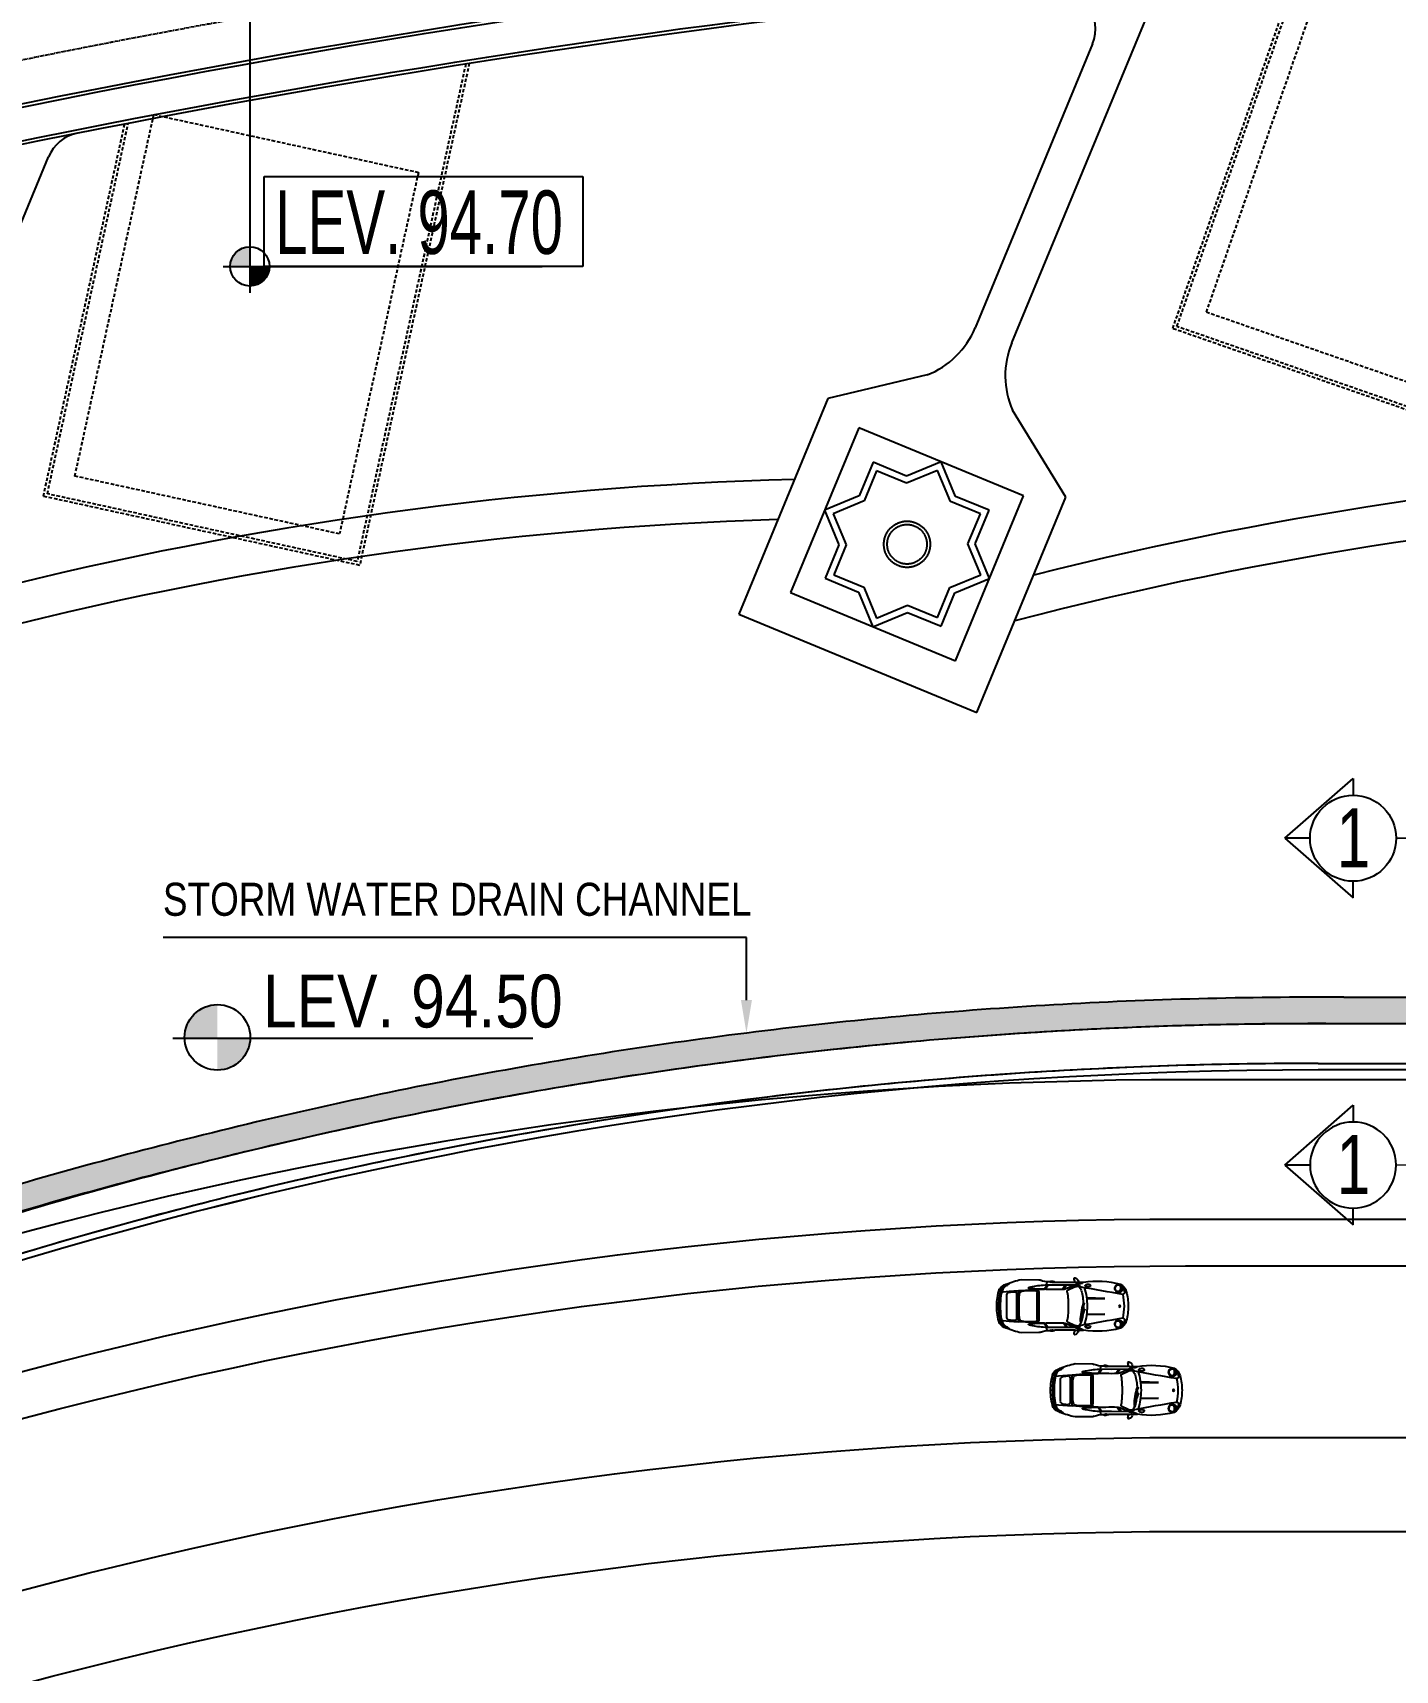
# Model space of a CAD drawing. Header units: feet. Extents: x 50754 to 76410, y 49660 to 67674.
# Drawn here: x 57119 to 59594, y 54249 to 57223 of the extents above; entities that cross this region are included whole.
import ezdxf
from ezdxf.enums import TextEntityAlignment as Align

# ---------------------------------------------------------------- set-up
doc = ezdxf.new("R2010")
doc.units = ezdxf.units.FT
for name, pattern in [('Amconstr', [9999, 9999, 0]), ('CENTER', [2, 1.25, -0.25, 0.25, -0.25]), ('CENTER2', [28.575, 19.05, -3.175, 3.175, -3.175]), ('HIDDEN', [9.525, 6.35, -3.175])]:
    doc.linetypes.add(name, pattern=pattern)
for name, color, linetype in [('06--LINE-2', 2, 'Continuous'), ('A-TYP-SEC-MARK', 5, 'Continuous'), ('afaq', 6, 'Continuous'), ('CAR', 253, 'Continuous'), ('CARS', 2, 'Continuous'), ('CKS_PROPERTY LINE', 5, 'Continuous'), ('coches', 7, 'Continuous'), ('FOOTPATH', 1, 'Continuous'), ('MS GATE', 1, 'Continuous'), ('Plot Boundary', 1, 'Continuous'), ('PLOT LINE', 3, 'Continuous'), ('ROAD CL', 251, 'CENTER'), ('roads & footpath', 161, 'Continuous'), ('STORM WATER DRAIN CHANNEL', 3, 'Continuous'), ('TITLE', 3, 'Continuous'), ('WALKING TRACK', 8, 'Continuous'), ('WALL HATCH EXIST', 253, 'Continuous')]:
    doc.layers.add(name, color=color, linetype=linetype)
doc.styles.add('ARC_IMP 001 1_1', font='ARIALN.TTF', dxfattribs={"height": 0.078125})
doc.styles.add('ARIAL', font='arial.ttf')
doc.styles.add('SEC-MARK', font='swisscl.ttf')

# ---------------------------------------------------------------- blocks, each defined once
blk = doc.blocks.new('A$C6C2F1E0A')
at = {"layer": 'coches', "color": 0, "linetype": 'ByBlock', "lineweight": -3}
for p, q in [((1.92, 0.537), (1.757, 0.611)), ((2.091, 0.539), (1.994, 0.688)), ((2.122, 0.538), (2.026, 0.688)), ((2.681, 0.543), (2.584, 0.687)), ((2.712, 0.544), (2.615, 0.688)), ((3.04, 0.536), (2.706, 0.544)), ((3.454, 0.86), (2.883, 0.85)), ((3.313, 0.518), (3.04, 0.536)), ((0.757, 0.253), (1.346, 0.273)), ((1.343, 0.253), (0.757, 0.253)), ((2.881, 0.452), (2.881, 0)), ((2.881, 0), (2.881, -0.452)), ((3.349, 0.5), (2.924, 0.505)), ((2.936, 0), (2.936, 0.432)), ((2.936, -0.432), (2.936, 0)), ((3.542, 0.504), (3.313, 0.518)), ((3.521, 0), (3.521, 0.274)), ((3.521, -0.274), (3.521, 0)), ((3.843, 0.479), (3.542, 0.504)), ((3.61, 0.411), (3.61, 0)), ((3.61, 0), (3.61, -0.411)), ((3.749, 0.461), (3.67, 0.463)), ((4.128, 0.453), (3.843, 0.479)), ((3.92, 0), (3.92, 0.366)), ((3.92, -0.366), (3.92, 0)), ((0.757, -0.253), (1.346, -0.273)), ((1.343, -0.253), (0.757, -0.253)), ((2.924, -0.505), (3.349, -0.5)), ((3.04, -0.536), (3.313, -0.518)), ((3.313, -0.518), (3.542, -0.504)), ((3.843, -0.479), (3.542, -0.504)), ((3.67, -0.463), (3.749, -0.461)), ((4.128, -0.453), (3.843, -0.479)), ((1.987, -0.566), (1.698, -0.692)), ((1.698, -0.692), (2.276, -0.685)), ((1.709, -0.777), (2.365, -0.777)), ((1.757, -0.611), (1.92, -0.537)), ((2.056, -0.544), (1.963, -0.689)), ((2.091, -0.539), (1.994, -0.688)), ((2.276, -0.685), (2.625, -0.688)), ((2.681, -0.543), (2.584, -0.687)), ((2.712, -0.544), (2.615, -0.688)), ((2.706, -0.544), (3.04, -0.536)), ((2.883, -0.85), (3.454, -0.86))]:
    blk.add_line(p, q, dxfattribs=at)
for points in [[(2.421, 0.773, -0.024995), (2.365, 0.777), (1.709, 0.777, -0.093665), (1.597, 0.777, -0.044974), (1.441, 0.773, 0.242846), (1.54, 0.724, -0.066443), (1.673, 0.708, 0.284222), (1.698, 0.692)], [(2.615, 0.688), (2.276, 0.685), (1.698, 0.692), (1.987, 0.566, 0.071916), (2.091, 0.539, 0.014486), (2.828, 0.548, 0.015753), (3.209, 0.571, 0.648), (3.202, 0.608, 0.010841), (3.087, 0.633, 0.038718), (2.625, 0.688, 0.192613), (2.609, 0.783)]]:
    blk.add_lwpolyline(points, format="xyb", dxfattribs=at)
blk.add_lwpolyline([(2.625, 0.688), (2.615, 0.688)], dxfattribs=at)
blk.add_circle((0.275, -0.002), 0.0266, dxfattribs=at)
for centre, radius, start, end in [((0.43, 0.38), 0.377, 117.9341, 165.8561), ((0.798, 0.253), 0.713, 139.8356, 163.0263), ((-7.49, 47.784), 48.02, 279.1905, 280.8179), ((0.344, 0.55), 0.151, 151.6532, 191.6286), ((0.431, 0.503), 0.25, 127.028, 151.6532), ((0.468, 0.589), 0.219, 164.1178, 200.1268), ((0.989, -2.032), 2.841, 80.8502, 105.0021), ((0.311, 0.634), 0.0561, 99.1163, 164.1178), ((0.321, 0.604), 0.106, 37.9901, 112.4095), ((0.318, 0.591), 0.0991, 44.3179, 99.1163), ((0.279, 0.587), 0.141, 318.9552, 356.0625), ((0.311, 0.585), 0.109, 356.0625, 44.3179), ((0.29, 0.58), 0.146, 327.3729, 37.9901), ((1.275, 0.654), 0.0587, 88.9813, 160.0291), ((1.261, 0.666), 0.0421, 169.1057, 256.3949), ((1.289, 0.781), 0.161, 256.3949, 281.2917), ((1.296, 0.404), 0.309, 80.0244, 93.711), ((1.27, 0.909), 0.29, 279.8631, 292.3211), ((3.487, -0.031), 2.163, 163.0913, 179.1793), ((1.322, 0.639), 0.0745, 24.0009, 68.7529), ((1.37, 0.66), 0.0224, 299.1034, 22.9832), ((1.792, 0.418), 0.288, 130.3021, 163.3105), ((1.697, 0.449), 0.243, 89.731, 135.9605), ((1.775, 0.75), 0.18, 109.8569, 171.1321), ((1.648, 0.433), 0.209, 58.5386, 101.741), ((1.474, 0.914), 0.272, 329.8315, 356.1352), ((1.722, 0.897), 0.023, 356.1352, 109.8569), ((1.901, 0.472), 0.0678, 345.774, 73.1452), ((2.481, 0.583), 0.227, 85.3914, 120.853), ((2.461, 0.726), 0.0619, 53.34, 130.5245), ((2.458, 0.82), 0.06, 231.9068, 311.9577), ((2.44, 1.337), 0.564, 275.8996, 280.6987), ((2.494, 0.747), 0.0622, 34.5743, 84.6458), ((2.566, 1.444), 0.662, 268.1893, 293.5908), ((2.898, 0.684), 0.167, 95.1224, 113.5908), ((2.655, -2.645), 3.595, 69.1236, 77.1575), ((3.957, 0.792), 0.128, 198.9069, 239.4435), ((3.768, 0.377), 0.329, 38.5491, 67.8682), ((3.738, 0.367), 0.399, 12.4252, 60.1974), ((3.794, 0.28), 0.456, 36.82, 71.8248), ((3.361, 0.253), 0.741, 5.9587, 26.3467), ((2.341, -0.011), 1.904, 0.3429, 17.2682), ((2.143, -0.052), 2.144, 165.8561, 178.6137), ((2.143, 0.052), 2.144, 181.3863, 194.1439), ((0.176, 0.443), 0.0622, 163.0263, 273.4503), ((1.989, -0.017), 1.853, 167.5836, 179.4615), ((1.989, 0.017), 1.853, 180.5385, 192.4164), ((0.267, 0.534), 0.0721, 191.6286, 237.7927), ((0.308, 0.599), 0.15, 237.7927, 290.4863), ((0.33, 0.542), 0.0734, 202.5631, 318.9552), ((0.323, 0.558), 0.106, 290.4863, 327.3729), ((3.487, 0.031), 2.163, 180.8207, 196.9087), ((1.433, 0.081), 0.0143, 16.9212, 209.452), ((-1.123, -0.69), 2.655, 8.2627, 16.7299), ((-0.612, -0.541), 2.152, 1.6045, 16.9212), ((3.06, 0.037), 1.612, 163.3105, 178.5788), ((5.525, -0.023), 3.591, 172.3421, 179.6342), ((5.525, 0.023), 3.591, 180.3658, 187.6579), ((2.931, 0.455), 0.05, 98.3498, 183.3387), ((3.016, 0.434), 0.0806, 119.4221, 181.6531), ((3.333, 0.156), 0.345, 69.3284, 87.2077), ((3.43, 0.414), 0.069, 24.9469, 69.3284), ((3.074, 0.285), 0.447, 358.5563, 20.6788), ((-3.919, 0.054), 7.474, 359.5886, 3.4511), ((-3.919, -0.054), 7.474, 356.5489, 0.4114), ((3.666, 0.406), 0.0564, 86.7926, 175.4907), ((3.688, -0.272), 0.736, 77.7157, 85.2325), ((3.823, 0.352), 0.0977, 8.5929, 77.7157), ((1.869, 0.021), 2.251, 359.4726, 7.8972), ((1.869, -0.021), 2.251, 352.1028, 0.5274), ((1.787, -0.026), 2.389, 0.6326, 11.5834), ((1.787, 0.026), 2.389, 348.4166, 359.3674), ((2.341, 0.011), 1.904, 342.7318, 359.6571), ((0.43, -0.38), 0.377, 194.1439, 242.0659), ((0.176, -0.443), 0.0622, 86.5497, 196.9737), ((0.798, -0.253), 0.713, 196.9737, 220.1644), ((-7.49, -47.784), 48.02, 79.1821, 80.8095), ((0.344, -0.55), 0.151, 168.3714, 208.3468), ((0.267, -0.534), 0.0721, 122.2073, 168.3714), ((0.308, -0.599), 0.15, 69.5137, 122.2073), ((0.468, -0.589), 0.219, 159.8732, 195.8822), ((0.33, -0.542), 0.0734, 41.0448, 157.4369), ((0.323, -0.558), 0.106, 32.6271, 69.5137), ((0.279, -0.587), 0.141, 3.9375, 41.0448), ((0.29, -0.58), 0.146, 322.0099, 32.6271), ((1.414, -0.114), 0.0107, 20.4589, 234.6463), ((-0.748, -0.97), 2.316, 12.8462, 21.4384), ((-0.869, -0.966), 2.447, 10.4806, 20.4589), ((3.06, -0.037), 1.612, 179.6179, 185.9686), ((3.06, -0.037), 1.612, 189.5681, 196.6895), ((3.272, -0.052), 1.786, 188.2627, 193.8902), ((1.717, -0.407), 0.212, 192.8462, 212.2634), ((1.792, -0.418), 0.288, 196.6895, 229.6979), ((1.901, -0.472), 0.0678, 286.8548, 14.226), ((2.931, -0.455), 0.05, 176.6613, 261.6502), ((3.016, -0.434), 0.0806, 178.3469, 240.5779), ((3.333, -0.156), 0.345, 272.7923, 290.6716), ((3.43, -0.414), 0.069, 290.6716, 335.0531), ((3.074, -0.285), 0.447, 339.3212, 1.4437), ((3.666, -0.406), 0.0564, 184.5093, 273.2074), ((3.688, 0.272), 0.736, 274.7675, 282.2843), ((3.823, -0.352), 0.0977, 282.2843, 351.4071), ((3.738, -0.367), 0.399, 299.8026, 347.5748), ((3.361, -0.253), 0.741, 333.6533, 354.0413), ((0.431, -0.503), 0.25, 208.3468, 232.972), ((0.989, 2.032), 2.841, 254.9979, 279.1498), ((0.311, -0.634), 0.0561, 195.8822, 260.8837), ((0.321, -0.604), 0.106, 247.5905, 322.0099), ((0.318, -0.591), 0.0991, 260.8837, 315.6821), ((0.311, -0.585), 0.109, 315.6821, 3.9375), ((1.261, -0.666), 0.0421, 103.6051, 190.8943), ((1.275, -0.654), 0.0587, 199.9709, 271.0187), ((1.289, -0.781), 0.161, 78.7083, 103.6051), ((1.296, -0.404), 0.309, 266.289, 279.9756), ((1.27, -0.909), 0.29, 67.6789, 80.1369), ((1.322, -0.639), 0.0745, 291.2471, 335.9991), ((1.37, -0.66), 0.0224, 337.0168, 60.8966), ((1.538, -0.845), 0.121, 89.0984, 143.6975), ((1.497, -1.646), 0.874, 83.421, 93.7212), ((1.697, -0.449), 0.243, 224.0395, 270.269), ((1.546, -0.219), 0.505, 269.2761, 284.4814), ((1.653, -1.072), 0.3, 79.298, 100.702), ((1.775, -0.75), 0.18, 188.8679, 250.1431), ((1.648, -0.433), 0.209, 258.259, 301.4614), ((1.699, -0.721), 0.0287, 90.59, 154.0552), ((1.474, -0.914), 0.272, 3.8648, 30.1685), ((1.722, -0.897), 0.023, 250.1431, 3.8648), ((2.134, -0.914), 0.377, 96.5342, 112.9878), ((2.291, -13.256), 12.719, 87.5803, 90.8999), ((2.44, -1.337), 0.564, 91.9386, 97.6657), ((2.481, -0.583), 0.227, 239.147, 274.6086), ((2.458, -0.82), 0.06, 48.0423, 128.0932), ((2.461, -0.726), 0.0619, 229.4755, 306.66), ((2.44, -1.337), 0.564, 79.3013, 84.1004), ((2.494, -0.747), 0.0622, 275.3542, 325.4257), ((2.566, -1.444), 0.662, 66.4092, 91.8107), ((2.498, -0.715), 0.13, 328.6574, 12.267), ((2.506, 2.319), 3.009, 272.2624, 281.1315), ((2.664, -6.601), 6.055, 84.8428, 88.4528), ((2.898, -0.684), 0.167, 246.4092, 264.8776), ((2.566, 2.016), 2.7, 281.1315, 283.6161), ((3.197, -0.588), 0.021, 283.6161, 55.3891), ((2.655, 2.645), 3.595, 282.8425, 290.8764), ((3.957, -0.792), 0.128, 120.5565, 161.0931), ((3.768, -0.377), 0.329, 292.1318, 321.4509), ((3.794, -0.28), 0.456, 288.1752, 323.18)]:
    blk.add_arc(centre, radius, start, end, dxfattribs=at)
blk = doc.blocks.new('S PARK')
at = {"layer": 'CAR', "xscale": 942.2849746202844, "yscale": 942.2849746202844, "zscale": 942.2849746202844, "rotation": 90}
blk.add_blockref('A$C6C2F1E0A', (0, 491.622), dxfattribs=at)
blk = doc.blocks.new('admin enlclave road')
at = {"layer": 'CKS_PROPERTY LINE', "color": 253}
blk.add_line((44902.009, -5335.39), (44591.253, -5378.101), dxfattribs=at)
at = {"layer": 'CKS_PROPERTY LINE', "color": 253, "lineweight": -3}
for points in [[(44503.351, -5420.285, -0.126728), (44591.997, -5383.981), (44858.55, -5347.345)], [(44503.534, -5422.333, -0.126876), (44592.269, -5385.962), (44858.727, -5349.339)], [(44504.2, -5429.811, -0.127418), (44593.263, -5393.194), (44859.376, -5356.619)], [(44504.565, -5433.908, -0.127716), (44593.808, -5397.157), (44859.731, -5360.608)]]:
    blk.add_lwpolyline(points, format="xyb", dxfattribs=at)
at = {"layer": 'CKS_PROPERTY LINE', "color": 253}
blk.add_arc((44617.396, -5568.313), 192, 97.82585, 126.62099, dxfattribs=at)
at = {"layer": 'CARS', "color": 253, "xscale": -0.0014, "yscale": 0.0014, "zscale": 0.0014, "rotation": 97.82584931717199}
for p in [(44590.764, -5387.895, 104), (44593.521, -5391.131, 104)]:
    blk.add_blockref('S PARK', p, dxfattribs=at)
blk = doc.blocks.new('SEC-MARK')
at = {"layer": 'A-TYP-SEC-MARK', "color": 2, "linetype": 'Continuous'}
for p, q in [((0, 0.4881), (-0.201, 0.259)), ((0, 0.4881), (0.201, 0.259)), ((0, 0.4037), (0, 0.4881)), ((-0.201, 0.259), (-0.1447, 0.259)), ((0.201, 0.259), (0.1447, 0.259))]:
    blk.add_line(p, q, dxfattribs=at)
at = {"layer": 'A-TYP-SEC-MARK', "color": 2, "linetype": 'Continuous', "const_width": 0.005}
blk.add_lwpolyline([(0, 0.1142), (0, 0), (-0.2002, 0)], dxfattribs=at)
at = {"layer": 'A-TYP-SEC-MARK', "color": 2, "linetype": 'Continuous'}
blk.add_circle((0, 0.259), 0.1447, dxfattribs=at)
at = {"layer": 'A-TYP-SEC-MARK', "color": 2, "linetype": 'Continuous', "style": 'SEC-MARK'}
blk.add_attdef('A', text='', height=0.1992, dxfattribs=at).set_placement((0.0013, 0.2579), align=Align.MIDDLE_CENTER)

msp = doc.modelspace()

# ---------------------------------------------------------------- hatches: boundary and pattern name
at = {"linetype": 'Amconstr', "lineweight": 25, "ltscale": 10}
h = msp.add_hatch(dxfattribs=at)
h.set_pattern_fill('HONEY', color=2, scale=10)
h.set_pattern_definition([(0, (-2543.174, 61815.564), (47.625, 27.496306), [31.75, -63.5]), (120, (-2543.174, 61815.564), (-47.625, 27.496307), [31.75, -63.5]), (60, (-2543.174, 61815.564), (1e-07, 54.992613), [-63.5, 31.75])])
edge = h.paths.add_edge_path()
edge.add_line((55562.20452, 54451.62118), (55539.15506, 54493.72588))
edge.add_arc((59324.71309, 47478.64441), 7971.31217, 103.873445702, 118.352691246, ccw=False)
edge.add_arc((59455.30565, 47139.16752), 8332.32258, 89.686897527, 104.185520703, ccw=False)
edge.add_line((59500.83881, 55471.36568), (62782.29977, 55471.3609))
edge.add_line((62782.29977, 55471.3609), (66014.81952, 55471.35611))
edge.add_line((66014.81952, 55471.35611), (66014.81945, 55423.35611))
edge.add_line((66014.81945, 55423.35611), (62782.2997, 55423.3609))
edge.add_line((62782.2997, 55423.3609), (59500.70743, 55423.36568))
edge.add_arc((59455.30565, 47139.16752), 8284.32258, 89.685992007, 104.186424858)
edge.add_arc((59324.71309, 47478.64441), 7923.31217, 103.872500475, 118.350601101)
at = {"layer": 'WALL HATCH EXIST', "linetype": 'ByBlock'}
h = msp.add_hatch(color=253, dxfattribs=at)
h.dxf.hatch_style = 1
h.paths.add_polyline_path([(57513.44483, 56798.15028), (57513.44483, 56834.36216, 0.4142135624), (57477.74292, 56798.66025, 0.0035712008), (57477.74657, 56798.15028)])
h.paths.add_polyline_path([(57549.1431, 56798.15028), (57513.44483, 56798.15028), (57513.44483, 56762.95835, 0.4100358202)])
h = msp.add_hatch(color=253, dxfattribs=at)
h.dxf.hatch_style = 1
h.paths.add_polyline_path([(57513.44483, 56762.95835, 0.4100358202), (57549.1431, 56798.15028), (57513.44483, 56798.15028)])
h = msp.add_hatch(color=253, dxfattribs=at)
h.dxf.hatch_style = 1
h.paths.add_polyline_path([(57454.5495, 55458.05212, 0.4142135624), (57395.04632, 55398.54894, 0.0035712008), (57395.05239, 55397.69899), (57454.5495, 55397.69899)])
h = msp.add_hatch(color=253, dxfattribs=at)
h.dxf.hatch_style = 1
h.paths.add_polyline_path([(57454.5495, 55339.04577, 0.4100358202), (57514.0466, 55397.69899), (57454.5495, 55397.69899)])

# ---------------------------------------------------------------- linework, layer by layer
at = {"color": 253, "linetype": 'Continuous', "lineweight": 9}
for points in [[(57513.44483, 56846.59792), (57513.44483, 56750.72258), (57513.44483, 56750.72258)], [(57373.80342, 55396.84903), (58027.62034, 55396.84903), (58027.62034, 55396.84903)]]:
    msp.add_lwpolyline(points, dxfattribs=at)
at = {"color": 8, "linetype": 'Amconstr', "lineweight": 25, "ltscale": 10}
msp.add_solid([(58425.46718, 55466.35175), (58415.46709, 55406.35176), (58405.46718, 55466.35178)], dxfattribs=at)
at = {"layer": '06--LINE-2', "color": 253, "linetype": 'Amconstr', "lineweight": 25}
for p, q in [((58619.46938, 56505.62195), (58495.58374, 56206.24201)), ((58918.84932, 56381.73631), (58619.46938, 56505.62195)), ((58794.96368, 56082.35637), (58918.84932, 56381.73631)), ((58495.58374, 56206.24201), (58794.96368, 56082.35637))]:
    msp.add_line(p, q, dxfattribs=at)
at = {"layer": 'afaq', "color": 6, "linetype": 'Amconstr', "lineweight": 25, "ltscale": 10}
msp.add_lwpolyline([(58415.46718, 55466.35176), (58415.46735, 55579.87565), (57355.73545, 55579.87715)], dxfattribs=at)
at = {"layer": 'CKS_PROPERTY LINE', "color": 253}
msp.add_arc((59453.77262, 47147.36387), 8192, 90, 118.79514458, dxfattribs=at)
at = {"layer": 'FOOTPATH', "color": 253, "linetype": 'HIDDEN'}
for p, q in [((59189.89835, 56685.67966), (59417.14766, 57339.44638)), ((59197.53571, 56689.37706), (59423.66237, 57339.91409)), ((57905.62266, 57166.14841), (57708.3909, 56262.80566)), ((57911.9828, 57167.15053), (57712.97294, 56255.66389)), ((57138.50606, 56381.09038), (57286.14599, 57057.29717)), ((57145.64783, 56385.67243), (57292.5584, 57058.53866)), ((59745.30142, 56492.62156), (59189.89835, 56685.67966)), ((59741.60403, 56500.25892), (59197.53571, 56689.37706)), ((57712.97294, 56255.66389), (57138.50606, 56381.09038)), ((57708.3909, 56262.80566), (57145.64783, 56385.67243))]:
    msp.add_line(p, q, dxfattribs=at)
at = {"layer": 'FOOTPATH', "color": 253}
for p, q in [((58897.4238, 56659.48948), (59153.98523, 57279.49146)), ((59044.25354, 57202.61843), (58830.89493, 56687.01962)), ((56995.67969, 56629.87677), (57147.73951, 56997.34195)), ((58743.64685, 56601.41456), (58563.49185, 56558.65028)), ((58563.49185, 56558.65028), (58401.52472, 56167.24328)), ((58995.92954, 56379.70436), (58898.67034, 56537.26469)), ((58833.96241, 55988.29736), (58995.92954, 56379.70436)), ((58401.52472, 56167.24328), (58833.96241, 55988.29736))]:
    msp.add_line(p, q, dxfattribs=at)
for centre, radius, start, end in [((58977.72467, 57230.14857), 72, 337.51986504, 95.52332772), ((57214.26839, 56969.81181), 72, 101.22103205, 157.51986505), ((58686.74903, 56746.66827), 156, 291.39094356, 337.51986506), ((59041.5697, 56599.84084), 156, 157.51986506, 203.64878655), ((60585.24642, 49718.20493), 6724.84359, 92.119479926, 104.185060723), ((58683.85794, 49689.45161), 6724.84359, 91.543252571, 104.185060723), ((60585.24642, 49718.20493), 6652.84359, 92.467792384, 104.648066226), ((58683.85794, 49689.45161), 6652.84359, 91.819932203, 104.648066226)]:
    msp.add_arc(centre, radius, start, end, dxfattribs=at)
at = {"layer": 'MS GATE', "color": 253, "linetype": 'Amconstr', "lineweight": 25}
for p, q in [((58645.46854, 56442.91594), (58620.23257, 56381.93114)), ((58706.45334, 56417.67998), (58645.46854, 56442.91594)), ((58769.15935, 56443.67913), (58706.45334, 56417.67998)), ((58795.15851, 56380.97312), (58769.15935, 56443.67913)), ((58651.96833, 56427.23944), (58629.42016, 56372.74992)), ((58706.45784, 56404.69127), (58651.96833, 56427.23944)), ((58762.67044, 56427.99813), (58706.45784, 56404.69127)), ((58785.97729, 56371.78553), (58762.67044, 56427.99813)), ((58620.23257, 56381.93114), (58557.52656, 56355.93198)), ((58856.14331, 56355.73716), (58795.15851, 56380.97312)), ((58557.52656, 56355.93198), (58583.52572, 56293.22597)), ((58629.42016, 56372.74992), (58573.20757, 56349.44307)), ((58573.20757, 56349.44307), (58596.51442, 56293.23048)), ((58840.46681, 56349.23737), (58785.97729, 56371.78553)), ((58817.91864, 56294.74785), (58840.46681, 56349.23737)), ((58830.90735, 56294.75235), (58856.14331, 56355.73716)), ((58583.52572, 56293.22597), (58558.28975, 56232.24117)), ((58596.51442, 56293.23048), (58573.96626, 56238.74096)), ((58841.22549, 56238.53526), (58817.91864, 56294.74785)), ((58856.9065, 56232.04634), (58830.90735, 56294.75235)), ((58558.28975, 56232.24117), (58619.27456, 56207.00521)), ((58573.96626, 56238.74096), (58628.45577, 56216.19279)), ((58785.0129, 56215.2284), (58841.22549, 56238.53526)), ((58794.20049, 56206.04719), (58856.9065, 56232.04634)), ((58619.27456, 56207.00521), (58645.27371, 56144.29919)), ((58628.45577, 56216.19279), (58651.76263, 56159.9802)), ((58762.46474, 56160.73889), (58785.0129, 56215.2284)), ((58768.96452, 56145.06238), (58794.20049, 56206.04719)), ((58651.76263, 56159.9802), (58707.97522, 56183.28705)), ((58707.97522, 56183.28705), (58762.46474, 56160.73889)), ((58645.27371, 56144.29919), (58707.97972, 56170.29835)), ((58707.97972, 56170.29835), (58768.96452, 56145.06238))]:
    msp.add_line(p, q, dxfattribs=at)
for radius in [42, 36]:
    msp.add_circle((58707.21653, 56293.98916), radius, dxfattribs=at)
at = {"layer": 'Plot Boundary', "color": 253, "linetype": 'HIDDEN'}
for p, q in [((59250.99723, 56715.25885), (59471.63505, 57350.00521)), ((57195.64022, 56417.74674), (57338.98478, 57074.28032)), ((57338.98478, 57074.28032), (57819.66115, 56969.33162)), ((57819.66115, 56969.33162), (57676.31658, 56312.79804)), ((59715.72224, 56553.72044), (59250.99723, 56715.25885)), ((57676.31658, 56312.79804), (57195.64022, 56417.74674))]:
    msp.add_line(p, q, dxfattribs=at)
at = {"layer": 'PLOT LINE', "color": 253}
msp.add_line((59453.77997, 55351.36575), (66091.12001, 55351.356), dxfattribs=at)
msp.add_lwpolyline([(66103.12001, 55450.35852), (66103.12001, 55339.35598), (59453.77996, 55339.36575)], dxfattribs=at)
for radius, end in [(8192.01523, 118.79514458), (8204.01523, 118.653267662)]:
    msp.add_arc((59453.77996, 47147.35053), radius, 90, end, dxfattribs=at)
at = {"layer": 'ROAD CL', "color": 253, "linetype": 'ByBlock'}
for p, q in [((57513.51769, 57337.88309), (57513.51769, 56798.15028)), ((57539.30772, 56798.15028), (57539.30772, 56961.87322)), ((57539.30772, 56961.87322), (58118.15844, 56961.87322)), ((58118.15844, 56961.87322), (58118.15844, 56798.15028)), ((57513.44483, 56846.59792), (57513.44483, 56750.72258)), ((57464.99719, 56798.15028), (58044.48574, 56798.15028)), ((58118.15844, 56798.15028), (57539.30772, 56798.15028)), ((57373.80342, 55396.84903), (58027.62034, 55396.84903))]:
    msp.add_line(p, q, dxfattribs=at)
at = {"layer": 'ROAD CL', "color": 253, "ltscale": 5}
for points in [[(68746.23026, 60815.09343), (67790.28937, 56888.80254, -0.3458722565), (67452.16679, 56623.12584), (67063.86963, 56623.12584, -0.2657967098), (66763.90103, 56794.70917, 0.401108977), (66077.78626, 56989.21138, -0.20078208), (65810.22499, 56964.95958, 0.0230100263), (64627.80398, 57279.36954, 0.126481648), (55517.99972, 56952.58934)], [(55517.69872, 56777.23877, -0.1272080823), (64593.65401, 57114.86641, -0.1872262148), (65700.18893, 56436.28411, 0.0799494502), (66064.65426, 56084.23478, -0.2700647044), (66247.12001, 55771.05497), (66247.12001, 55321.56048)]]:
    msp.add_lwpolyline(points, format="xyb", dxfattribs=at)
at = {"layer": 'ROAD CL', "color": 253, "linetype": 'CENTER2'}
msp.add_lwpolyline([(66319.12001, 54983.39265), (66319.12001, 55560.25924, 0.2934129435), (64447.06591, 57232.22104, 0.0407216479), (61509.2811, 57602.64222, 0.0241452992), (59733.95754, 57594.65401, 0.0152732009), (58598.21154, 57497.65067, 0.0121724891), (57720.53194, 57373.54413, 0.0209456451), (56228.1544, 57060.59909, 0.019605249), (54859.52285, 56655.47186, 2.2933565504)], format="xyb", dxfattribs=at)
at = {"layer": 'ROAD CL', "color": 253, "linetype": 'ByBlock'}
for centre, radius in [((57513.44483, 56798.66025), 35.70191), ((57513.44483, 56798.66025), 35.70191), ((57454.5495, 55398.54894), 59.50318)]:
    msp.add_circle(centre, radius, dxfattribs=at)
at = {"layer": 'roads & footpath', "color": 8}
for points in [[(56189.97473, 56883.59241, -0.1190976455), (64665.40333, 57019.04629, -0.2074398615), (65768.52913, 56214.77747, 0.1511349988), (66044.45026, 55959.49483, -0.2886997562), (66175.12001, 55752.04966), (66175.12001, 55213.6603, -0.4140909735), (65944.94872, 54983.39265)], [(56191.66455, 56877.83202, -0.1190949413), (64664.08874, 57013.19208, -0.2074364378), (65763.34619, 56211.75462, 0.1511259977), (66041.85904, 55954.08322, -0.2886997562), (66169.12001, 55752.04966), (66169.12001, 55468.35852)]]:
    msp.add_lwpolyline(points, format="xyb", dxfattribs=at)
at = {"layer": 'roads & footpath', "color": 253}
for points in [[(55014.00942, 56438.37687, -0.3235775724), (55059.30962, 56501.04679, -0.0130714317), (55967.66577, 56774.83378), (56204.32756, 56819.13273, -0.1056897714), (63713.76306, 57139.11617), (63336.43266, 56555.17113), (63820.2201, 56242.56001), (64325.53336, 57024.56741, -0.0046243616), (64650.94279, 56954.64992, -0.2073561227), (65711.3806, 56181.76162, 0.1511435425), (66015.9468, 55899.96708, -0.2886997562), (66109.12001, 55752.04966), (66109.12001, 55450.35905)], [(55020.00942, 56438.37687, -0.3235775724), (55061.19142, 56495.34952, -0.0130680187), (55969.01016, 56768.98122), (56205.63257, 56813.2728, -0.1055646404), (63703.77854, 57134.71969), (63328.13684, 56553.38804), (63822.00319, 56234.26419), (64328.34591, 57017.86477, -0.0045673435), (64649.6282, 56948.79571, -0.2073523938), (65706.19809, 56178.73803, 0.1511349988), (66013.35558, 55894.55547, -0.2886997562), (66103.12001, 55752.04966), (66103.12001, 55468.35905)]]:
    msp.add_lwpolyline(points, format="xyb", dxfattribs=at)
at = {"layer": 'STORM WATER DRAIN CHANNEL', "color": 6, "linetype": 'Amconstr', "lineweight": 25}
msp.add_lwpolyline([(55562.20452, 54451.62118), (55539.15506, 54493.72588, -0.0632618174), (57413.36678, 55217.41517, -0.0633467071), (59500.83881, 55471.36568), (62782.29977, 55471.3609), (66014.81952, 55471.35611), (66014.81945, 55423.35611), (62782.2997, 55423.3609), (59500.70743, 55423.36568, 0.063354635), (57425.00303, 55170.84679, 0.0632568018)], format="xyb", close=True, dxfattribs=at)
at = {"layer": 'WALKING TRACK', "linetype": 'Amconstr', "lineweight": 25}
msp.add_lwpolyline([(55554.25375, 54365.35311, -0.1244685726), (59453.77996, 55351.36575), (66014.81934, 55351.35604), (66014.81945, 55423.35604), (59453.77996, 55423.36575, 0.1244685726), (55520.03077, 54428.69967)], format="xyb", close=True, dxfattribs=at)

# ---------------------------------------------------------------- block references
at = {"layer": 'A-TYP-SEC-MARK'}
ref = msp.add_blockref('SEC-MARK', (59657.29671, 55760.21109), dxfattribs=dict(at, xscale=540.0000003795817, yscale=540.0000003795817, zscale=540.0000003795817, rotation=90))
ref.add_attrib('A', '1', dxfattribs={"color": 2, "height": 107.57813, "style": 'SEC-MARK'}).set_placement((59518.04483, 55760.91361), align=Align.MIDDLE_CENTER)
ref = msp.add_blockref('SEC-MARK', (59657.29671, 55166.73984), dxfattribs=dict(at, xscale=-540.0000003795817, yscale=540.0000003795817, zscale=540.0000003795817, rotation=90))
ref.add_attrib('A', '1', dxfattribs={"color": 2, "height": 107.57813, "style": 'SEC-MARK'}).set_placement((59518.04483, 55167.65874), align=Align.MIDDLE_CENTER)
at = {"layer": 'MS GATE', "linetype": 'Amconstr', "lineweight": 25, "xscale": 42.66674600251998, "yscale": 42.66674600251998, "zscale": 42.66674600251998, "rotation": 352.174150691152}
msp.add_blockref('admin enlclave road', (-1794383.54152, 541708.42207), dxfattribs=at)

# ---------------------------------------------------------------- texts
at = {"color": 253, "linetype": 'ByBlock', "style": 'ARC_IMP 001 1_1', "width": 0.8}
msp.add_text('LEV. 94.70', height=115.2, dxfattribs=at).set_placement((57559.63626, 56821.25775))
at = {"color": 253, "linetype": 'ByBlock', "style": 'ARC_IMP 001 1_1'}
msp.add_text('LEV. 94.50', height=96, dxfattribs=at).set_placement((57537.5078, 55416.53023))
at = {"layer": 'TITLE', "color": 3, "style": 'ARIAL', "width": 0.8}
msp.add_text('STORM WATER DRAIN CHANNEL  ', height=60, dxfattribs=at).set_placement((57355.56826, 55619.34227))

doc.saveas('drawing.dxf')
